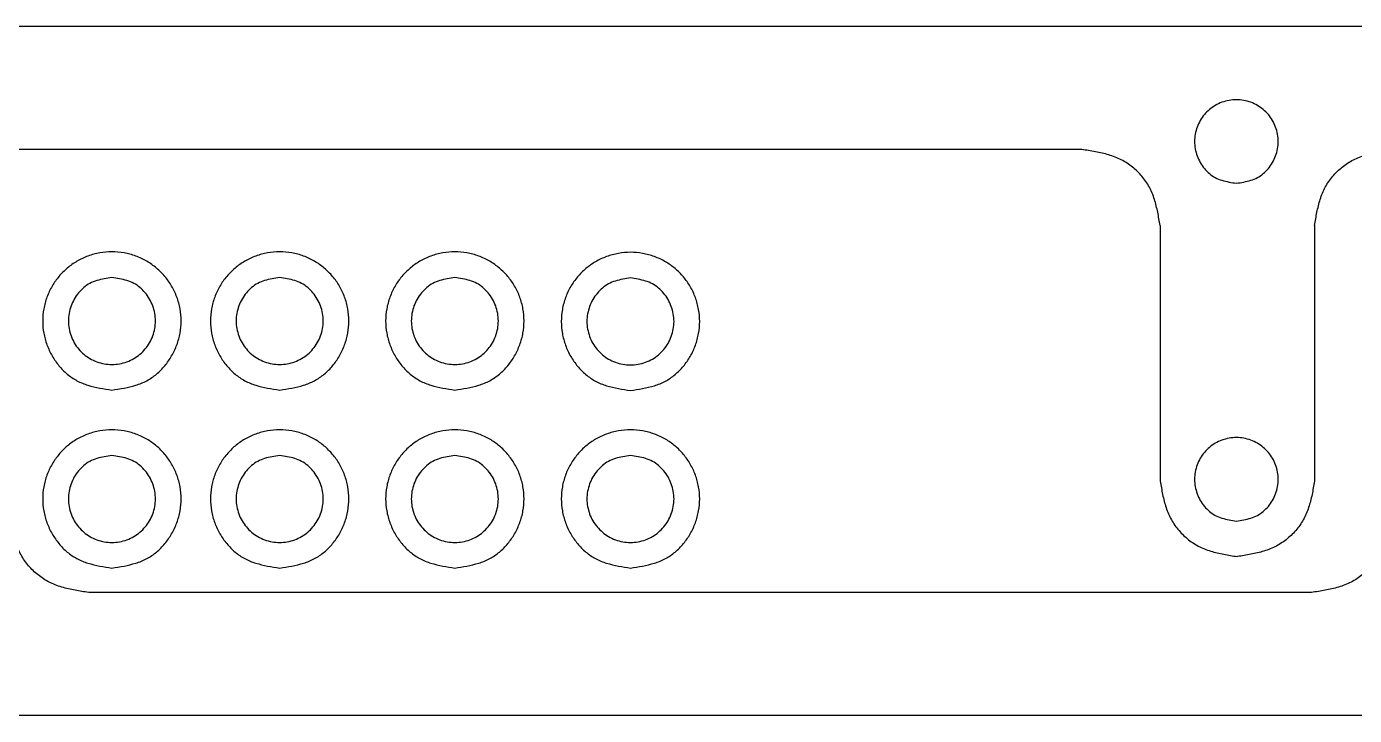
# Model space of a CAD drawing. Extents: x 7 to 258, y 12 to 200.
# Drawn here: x 35.07 to 77.48, y 92.76 to 114.79 of the extents above; entities that cross this region are included whole.
import ezdxf

# ---------------------------------------------------------------- set-up
doc = ezdxf.new("R2010")
doc.units = 0
doc.layers.add('spacers', color=7, linetype='CONTINUOUS')

msp = doc.modelspace()

# ---------------------------------------------------------------- linework, layer by layer
at = {"layer": 'spacers', "color": 7}
for points in [[(88.574124, 114.787144), (9.846869, 114.787144)], [(68.770562, 110.855828), (29.717599, 110.855828)], [(71.270571, 108.422694), (71.270571, 100.311548)], [(76.208472, 108.422694), (76.208472, 100.311548)], [(37.795954, 103.16398), (37.795954, 103.16398)], [(43.154831, 103.16398), (43.154831, 103.16398)], [(48.748682, 103.16398), (48.748682, 103.16398)], [(54.358088, 103.148426), (54.358088, 103.148426)], [(37.795954, 97.475424), (37.795954, 97.475424)], [(43.154831, 97.475424), (43.154831, 97.475424)], [(48.748679, 97.475424), (48.748679, 97.475424)], [(54.358086, 97.475424), (54.358086, 97.475424)], [(76.10834, 96.693905), (37.055377, 96.693905)], [(95.911901, 92.762586), (17.184647, 92.762586)]]:
    msp.add_lwpolyline(points, dxfattribs=at)
at = {"layer": 'spacers', "color": 3}
for points in [[(73.70848, 109.776681), (73.70848, 109.776681)], [(37.795954, 106.764624), (37.795954, 106.764624)], [(43.154831, 106.764624), (43.154831, 106.764624)], [(48.748682, 106.764624), (48.748682, 106.764624)], [(54.358088, 106.749077), (54.358088, 106.749077)], [(37.795954, 101.076071), (37.795954, 101.076071)], [(43.154831, 101.076071), (43.154831, 101.076071)], [(48.748679, 101.076071), (48.748679, 101.076071)], [(54.358086, 101.076071), (54.358086, 101.076071)], [(73.708491, 98.976445), (73.708491, 98.976445)]]:
    msp.add_lwpolyline(points, dxfattribs=at)
for points, knots in [([(73.70848, 109.776681), (73.630268, 109.788872), (73.47509, 109.813062), (73.246938, 109.865423), (73.031987, 109.950585), (72.842708, 110.081077), (72.681788, 110.244693), (72.549024, 110.436253), (72.449508, 110.649148), (72.387568, 110.877102), (72.366294, 111.111958), (72.387601, 111.346976), (72.449265, 111.575019), (72.548511, 111.787025), (72.682225, 111.976098), (72.844226, 112.138058), (73.033206, 112.271699), (73.245026, 112.370986), (73.473073, 112.432694), (73.70848, 112.453957), (73.943886, 112.432694), (74.171933, 112.370986), (74.383752, 112.271698), (74.572731, 112.138059), (74.734733, 111.976099), (74.868446, 111.787026), (74.967692, 111.575019), (75.029357, 111.346975), (75.050663, 111.111956), (75.02939, 110.877101), (74.967451, 110.649148), (74.867932, 110.436254), (74.735171, 110.244693), (74.57425, 110.081077), (74.384971, 109.950586), (74.170021, 109.865422), (73.94187, 109.813062), (73.786692, 109.788872), (73.70848, 109.776681)], [0, 0, 0, 0, 0.237447, 0.471115, 0.701095, 0.926358, 1.155463, 1.386082, 1.62229, 1.857038, 2.091235, 2.325974, 2.561248, 2.796471, 3.024515, 3.25252, 3.480457, 3.715454, 3.950619, 4.185713, 4.420806, 4.655971, 4.890967, 5.118904, 5.346908, 5.574953, 5.810176, 6.045451, 6.280191, 6.514387, 6.749134, 6.985342, 7.21596, 7.445066, 7.67033, 7.900307, 8.133975, 8.371422, 8.371422, 8.371422, 8.371422]), ([(37.795954, 106.764624), (37.877404, 106.751928), (38.039009, 106.726737), (38.276609, 106.672208), (38.500459, 106.58352), (38.697577, 106.447625), (38.86516, 106.277235), (39.003418, 106.077742), (39.107058, 105.856035), (39.171561, 105.618644), (39.193718, 105.374065), (39.171528, 105.129313), (39.10731, 104.891824), (39.003954, 104.671037), (38.864705, 104.474131), (38.695995, 104.305462), (38.49919, 104.166287), (38.2786, 104.062887), (38.041108, 103.998626), (37.795954, 103.976483), (37.550798, 103.998626), (37.313306, 104.062887), (37.092714, 104.166286), (36.89591, 104.305462), (36.727201, 104.474132), (36.58795, 104.671036), (36.484594, 104.891824), (36.420374, 105.129314), (36.398187, 105.374066), (36.420342, 105.618645), (36.484847, 105.856035), (36.588486, 106.077743), (36.726746, 106.277234), (36.894329, 106.447625), (37.091447, 106.583519), (37.315298, 106.672208), (37.552898, 106.726737), (37.714503, 106.751928), (37.795954, 106.764624)], [0, 0, 0, 0, 0.247281, 0.490625, 0.730126, 0.964717, 1.203309, 1.443476, 1.689462, 1.933928, 2.177821, 2.422283, 2.667302, 2.912268, 3.149757, 3.387205, 3.624581, 3.869308, 4.114212, 4.359041, 4.603871, 4.848774, 5.093503, 5.33088, 5.568326, 5.805817, 6.050782, 6.295802, 6.540266, 6.784158, 7.028623, 7.274609, 7.514776, 7.753369, 7.987961, 8.227462, 8.470806, 8.718087, 8.718087, 8.718087, 8.718087]), ([(43.154831, 106.764624), (43.236282, 106.751928), (43.397887, 106.726737), (43.635487, 106.672208), (43.859338, 106.583519), (44.056456, 106.447625), (44.22404, 106.277234), (44.362299, 106.077742), (44.46594, 105.856035), (44.530444, 105.618644), (44.552598, 105.374065), (44.530411, 105.129313), (44.466191, 104.891824), (44.362835, 104.671036), (44.223584, 104.474132), (44.054874, 104.305461), (43.858068, 104.166287), (43.637478, 104.062887), (43.399986, 103.998626), (43.154831, 103.976483), (42.909676, 103.998626), (42.672184, 104.062887), (42.451592, 104.166286), (42.254787, 104.305462), (42.086079, 104.474132), (41.946828, 104.671036), (41.843472, 104.891824), (41.779252, 105.129313), (41.757064, 105.374065), (41.779221, 105.618644), (41.843725, 105.856035), (41.947363, 106.077743), (42.085624, 106.277234), (42.253207, 106.447624), (42.450323, 106.583521), (42.674175, 106.672208), (42.911775, 106.726737), (43.07338, 106.751928), (43.154831, 106.764624)], [0, 0, 0, 0, 0.247281, 0.490625, 0.730126, 0.964718, 1.203311, 1.443478, 1.689464, 1.93393, 2.177823, 2.422285, 2.667305, 2.91227, 3.149761, 3.387208, 3.624586, 3.869313, 4.114216, 4.359046, 4.603875, 4.848779, 5.093508, 5.330884, 5.568331, 5.805821, 6.050787, 6.295806, 6.540268, 6.784162, 7.028627, 7.274613, 7.514781, 7.753373, 7.987962, 8.227465, 8.47081, 8.718091, 8.718091, 8.718091, 8.718091]), ([(48.748682, 106.764624), (48.830133, 106.751928), (48.991738, 106.726737), (49.229337, 106.672208), (49.453188, 106.58352), (49.650306, 106.447624), (49.817889, 106.277234), (49.95615, 106.077743), (50.059788, 105.856035), (50.124292, 105.618644), (50.146449, 105.374065), (50.124259, 105.129313), (50.060041, 104.891824), (49.956685, 104.671036), (49.817435, 104.474132), (49.648726, 104.305462), (49.451921, 104.166286), (49.231329, 104.062887), (48.993837, 103.998626), (48.748682, 103.976483), (48.503527, 103.998626), (48.266036, 104.062887), (48.045445, 104.166287), (47.848639, 104.305461), (47.679929, 104.474132), (47.540679, 104.671036), (47.437323, 104.891824), (47.373105, 105.129313), (47.350915, 105.374065), (47.373071, 105.618644), (47.437574, 105.856035), (47.541214, 106.077743), (47.679474, 106.277234), (47.847056, 106.447625), (48.044174, 106.58352), (48.268026, 106.672208), (48.505626, 106.726737), (48.667231, 106.751928), (48.748682, 106.764624)], [0, 0, 0, 0, 0.247281, 0.490625, 0.730126, 0.964717, 1.20331, 1.443477, 1.689463, 1.933929, 2.177822, 2.422285, 2.667304, 2.912269, 3.14976, 3.387206, 3.624582, 3.869311, 4.114215, 4.359045, 4.603874, 4.848777, 5.093505, 5.330882, 5.56833, 5.80582, 6.050785, 6.295805, 6.540267, 6.78416, 7.028626, 7.274612, 7.514779, 7.753371, 7.987962, 8.227464, 8.470809, 8.71809, 8.71809, 8.71809, 8.71809]), ([(54.358088, 106.749077), (54.439539, 106.73638), (54.601144, 106.711187), (54.838744, 106.656657), (55.062594, 106.567966), (55.259714, 106.432071), (55.427297, 106.261678), (55.565557, 106.062183), (55.669197, 105.84047), (55.733703, 105.603072), (55.755855, 105.35849), (55.733666, 105.113741), (55.669447, 104.876258), (55.566091, 104.655476), (55.426841, 104.458575), (55.258132, 104.289908), (55.061328, 104.150732), (54.840735, 104.047336), (54.603244, 103.983075), (54.358088, 103.960933), (54.112934, 103.983075), (53.875443, 104.047336), (53.654851, 104.150733), (53.458046, 104.289907), (53.289336, 104.458575), (53.150086, 104.655476), (53.046731, 104.876259), (52.982511, 105.113742), (52.960322, 105.358492), (52.982474, 105.603073), (53.04698, 105.84047), (53.15062, 106.062183), (53.28888, 106.261678), (53.456463, 106.432071), (53.653583, 106.567966), (53.877433, 106.656657), (54.115033, 106.711187), (54.276638, 106.73638), (54.358088, 106.749077)], [0, 0, 0, 0, 0.247282, 0.490626, 0.730127, 0.96472, 1.203314, 1.443483, 1.689476, 1.933949, 2.177848, 2.422304, 2.667316, 2.912276, 3.149764, 3.387209, 3.624585, 3.869313, 4.114217, 4.359046, 4.603876, 4.848779, 5.093505, 5.330882, 5.568328, 5.805816, 6.050776, 6.295789, 6.540247, 6.784144, 7.028616, 7.274609, 7.514778, 7.753372, 7.987965, 8.227467, 8.470811, 8.718092, 8.718092, 8.718092, 8.718092]), ([(73.708491, 98.976445), (73.630279, 98.988638), (73.475098, 99.012829), (73.246944, 99.06519), (73.031991, 99.150352), (72.84271, 99.280845), (72.681789, 99.44446), (72.549025, 99.636021), (72.449506, 99.848916), (72.387565, 100.07687), (72.366291, 100.311725), (72.387599, 100.546744), (72.449265, 100.774787), (72.548511, 100.986793), (72.682225, 101.175867), (72.844228, 101.337827), (73.03321, 101.471467), (73.245031, 101.570755), (73.473082, 101.632462), (73.708489, 101.653724), (73.943894, 101.632459), (74.171938, 101.570753), (74.383755, 101.471466), (74.572732, 101.337826), (74.734731, 101.175865), (74.868447, 100.986794), (74.96769, 100.774786), (75.029356, 100.546744), (75.050663, 100.311725), (75.029389, 100.07687), (74.96745, 99.848916), (74.867933, 99.636021), (74.735169, 99.444462), (74.574251, 99.280846), (74.384973, 99.150353), (74.170026, 99.06519), (73.941878, 99.012829), (73.786702, 98.988638), (73.708491, 98.976445)], [0, 0, 0, 0, 0.237451, 0.471121, 0.701103, 0.926367, 1.155474, 1.386093, 1.622301, 1.857049, 2.091247, 2.325986, 2.56126, 2.796483, 3.024529, 3.252534, 3.480472, 3.715472, 3.950639, 4.185736, 4.420826, 4.655987, 4.890981, 5.118917, 5.34692, 5.574965, 5.810187, 6.045461, 6.2802, 6.514398, 6.749146, 6.985354, 7.215971, 7.445077, 7.670338, 7.900315, 8.133979, 8.371423, 8.371423, 8.371423, 8.371423]), ([(37.795954, 101.076071), (37.877404, 101.063374), (38.039009, 101.038182), (38.276609, 100.983652), (38.500459, 100.894961), (38.697577, 100.759065), (38.865161, 100.588673), (39.003419, 100.389177), (39.107059, 100.167464), (39.171563, 99.930068), (39.193718, 99.685486), (39.171527, 99.440737), (39.107309, 99.203253), (39.003953, 98.982471), (38.864705, 98.785569), (38.695995, 98.616903), (38.499191, 98.477728), (38.278599, 98.374331), (38.041108, 98.31007), (37.795954, 98.287928), (37.550799, 98.310068), (37.313308, 98.37433), (37.092716, 98.477728), (36.895911, 98.616902), (36.727201, 98.78557), (36.587951, 98.982471), (36.484596, 99.203254), (36.420376, 99.440736), (36.398187, 99.685486), (36.42034, 99.930068), (36.484845, 100.167464), (36.588485, 100.389177), (36.726745, 100.588672), (36.894327, 100.759065), (37.091446, 100.894962), (37.315297, 100.983651), (37.552897, 101.038182), (37.714503, 101.063374), (37.795954, 101.076071)], [0, 0, 0, 0, 0.247282, 0.490626, 0.730127, 0.964719, 1.203313, 1.443481, 1.689474, 1.933946, 2.177843, 2.422301, 2.667314, 2.912273, 3.149761, 3.387207, 3.624583, 3.869309, 4.114212, 4.359041, 4.603871, 4.848774, 5.093501, 5.330878, 5.568324, 5.805812, 6.050771, 6.295784, 6.540242, 6.784139, 7.028612, 7.274604, 7.514773, 7.753367, 7.987958, 8.227462, 8.470806, 8.718088, 8.718088, 8.718088, 8.718088]), ([(43.154831, 101.076071), (43.236282, 101.063374), (43.397887, 101.038182), (43.635487, 100.983652), (43.859337, 100.89496), (44.056457, 100.759066), (44.22404, 100.588672), (44.3623, 100.389177), (44.46594, 100.167464), (44.530445, 99.930068), (44.552598, 99.685486), (44.530409, 99.440737), (44.46619, 99.203253), (44.362834, 98.982471), (44.223584, 98.78557), (44.054874, 98.616902), (43.858069, 98.477728), (43.637477, 98.37433), (43.399986, 98.31007), (43.154831, 98.287928), (42.909677, 98.31007), (42.672186, 98.374331), (42.451594, 98.477728), (42.25479, 98.616903), (42.08608, 98.78557), (41.946829, 98.982471), (41.843473, 99.203253), (41.779255, 99.440737), (41.757065, 99.685486), (41.779218, 99.930068), (41.843723, 100.167464), (41.947363, 100.389177), (42.085623, 100.588672), (42.253206, 100.759066), (42.450326, 100.89496), (42.674176, 100.983652), (42.911776, 101.038182), (43.07338, 101.063374), (43.154831, 101.076071)], [0, 0, 0, 0, 0.247282, 0.490626, 0.730127, 0.96472, 1.203314, 1.443483, 1.689476, 1.933948, 2.177845, 2.422303, 2.667316, 2.912276, 3.149764, 3.38721, 3.624587, 3.869314, 4.114217, 4.359046, 4.603876, 4.848778, 5.093505, 5.330881, 5.568327, 5.805816, 6.050775, 6.295788, 6.540246, 6.784143, 7.028616, 7.274608, 7.514777, 7.753371, 7.987964, 8.227466, 8.47081, 8.718092, 8.718092, 8.718092, 8.718092]), ([(48.748679, 101.076071), (48.83013, 101.063374), (48.991735, 101.038182), (49.229335, 100.983652), (49.453185, 100.89496), (49.650304, 100.759066), (49.817887, 100.588672), (49.956148, 100.389177), (50.059787, 100.167464), (50.124291, 99.930068), (50.146446, 99.685486), (50.124257, 99.440737), (50.060038, 99.203253), (49.956681, 98.982471), (49.817431, 98.78557), (49.648722, 98.616902), (49.451916, 98.477728), (49.231325, 98.37433), (48.993834, 98.31007), (48.748679, 98.287928), (48.503524, 98.31007), (48.266032, 98.374331), (48.04544, 98.477727), (47.848636, 98.616903), (47.679927, 98.78557), (47.540677, 98.982471), (47.437321, 99.203253), (47.373103, 99.440737), (47.350912, 99.685486), (47.373065, 99.930068), (47.43757, 100.167464), (47.541211, 100.389177), (47.679471, 100.588672), (47.847054, 100.759066), (48.044173, 100.89496), (48.268024, 100.983652), (48.505623, 101.038182), (48.667228, 101.063374), (48.748679, 101.076071)], [0, 0, 0, 0, 0.247282, 0.490626, 0.730127, 0.96472, 1.203314, 1.443483, 1.689476, 1.933948, 2.177845, 2.422303, 2.667316, 2.912276, 3.149764, 3.38721, 3.624587, 3.869313, 4.114216, 4.359046, 4.603875, 4.848779, 5.093507, 5.330883, 5.568328, 5.805816, 6.050776, 6.295789, 6.540246, 6.784144, 7.028616, 7.274609, 7.514778, 7.753372, 7.987964, 8.227466, 8.47081, 8.718092, 8.718092, 8.718092, 8.718092]), ([(54.358086, 101.076071), (54.439537, 101.063374), (54.601141, 101.038182), (54.838741, 100.983652), (55.062591, 100.89496), (55.259711, 100.759066), (55.427294, 100.588672), (55.565554, 100.389177), (55.669194, 100.167464), (55.733699, 99.930068), (55.755853, 99.685486), (55.733661, 99.440737), (55.669442, 99.203254), (55.566088, 98.982471), (55.426838, 98.78557), (55.258128, 98.616902), (55.061323, 98.477728), (54.840731, 98.37433), (54.60324, 98.31007), (54.358086, 98.287928), (54.112931, 98.31007), (53.87544, 98.37433), (53.654848, 98.477728), (53.458043, 98.616902), (53.289333, 98.78557), (53.150083, 98.982471), (53.046727, 99.203253), (52.982508, 99.440737), (52.960319, 99.685486), (52.982472, 99.930068), (53.046977, 100.167464), (53.150617, 100.389177), (53.288877, 100.588672), (53.456459, 100.759065), (53.653578, 100.894962), (53.877429, 100.983651), (54.115029, 101.038182), (54.276635, 101.063374), (54.358086, 101.076071)], [0, 0, 0, 0, 0.247282, 0.490626, 0.730127, 0.96472, 1.203314, 1.443483, 1.689476, 1.933948, 2.177845, 2.422303, 2.667316, 2.912275, 3.149764, 3.387209, 3.624587, 3.869313, 4.114216, 4.359045, 4.603875, 4.848778, 5.093504, 5.330881, 5.568327, 5.805815, 6.050775, 6.295788, 6.540246, 6.784143, 7.028616, 7.274608, 7.514777, 7.753371, 7.987962, 8.227465, 8.47081, 8.718092, 8.718092, 8.718092, 8.718092])]:
    msp.add_open_spline(points, degree=3, knots=knots, dxfattribs=at)
at = {"layer": 'spacers', "color": 7}
for points, knots in [([(71.270571, 108.422694), (71.247628, 108.564994), (71.20204, 108.847738), (71.103846, 109.264282), (70.94448, 109.659285), (70.701761, 110.009145), (70.396992, 110.304596), (70.037566, 110.540007), (69.63319, 110.695406), (69.205665, 110.79057), (68.916143, 110.833993), (68.770562, 110.855828)], [0, 0, 0, 0, 0.432377, 0.859115, 1.28167, 1.701796, 2.126585, 2.548041, 2.981605, 3.418227, 3.859819, 3.859819, 3.859819, 3.859819]), ([(76.208472, 108.422694), (76.231416, 108.564994), (76.277004, 108.847738), (76.375197, 109.264282), (76.534563, 109.659285), (76.777283, 110.009145), (77.082053, 110.304596), (77.441478, 110.540008), (77.845854, 110.695406), (78.273378, 110.79057), (78.562901, 110.833993), (78.708481, 110.855828)], [0, 0, 0, 0, 0.432377, 0.859115, 1.28167, 1.701796, 2.126586, 2.54804, 2.981605, 3.418226, 3.859819, 3.859819, 3.859819, 3.859819]), ([(37.795954, 103.16398), (37.666472, 103.184163), (37.40957, 103.224209), (37.03186, 103.310896), (36.676007, 103.451885), (36.36265, 103.667917), (36.096245, 103.938788), (35.876453, 104.25592), (35.7117, 104.608372), (35.609159, 104.985753), (35.57394, 105.374559), (35.609213, 105.763635), (35.7113, 106.141162), (35.875604, 106.49214), (36.096969, 106.805152), (36.365166, 107.073279), (36.678025, 107.29452), (37.028697, 107.458888), (37.406234, 107.561043), (37.795953, 107.596243), (38.185672, 107.561041), (38.563208, 107.458888), (38.91388, 107.294521), (39.226738, 107.073278), (39.494934, 106.805152), (39.716302, 106.492142), (39.880603, 106.141163), (39.982691, 105.763636), (40.017965, 105.374559), (39.982746, 104.985753), (39.880204, 104.608372), (39.715451, 104.25592), (39.49566, 103.938788), (39.229255, 103.667917), (38.915898, 103.451886), (38.560045, 103.310896), (38.182336, 103.22421), (37.925435, 103.184163), (37.795954, 103.16398)], [0, 0, 0, 0, 0.393101, 0.779942, 1.160677, 1.533605, 1.912894, 2.294688, 2.685734, 3.074364, 3.46208, 3.850694, 4.240191, 4.629603, 5.007137, 5.3846, 5.761952, 6.150993, 6.540313, 6.929515, 7.318716, 7.708034, 8.097074, 8.474427, 8.85189, 9.229421, 9.618834, 10.008332, 10.396946, 10.784663, 11.173292, 11.564338, 11.946132, 12.325421, 12.69835, 13.079083, 13.465925, 13.859024, 13.859024, 13.859024, 13.859024]), ([(43.154831, 103.16398), (43.02535, 103.184163), (42.768448, 103.224209), (42.390738, 103.310896), (42.034885, 103.451885), (41.721529, 103.667918), (41.455123, 103.938788), (41.235331, 104.25592), (41.070578, 104.608372), (40.968037, 104.985753), (40.932817, 105.374559), (40.968092, 105.763636), (41.070179, 106.141162), (41.234482, 106.49214), (41.455847, 106.805152), (41.724044, 107.073279), (42.036903, 107.29452), (42.387574, 107.458888), (42.765111, 107.561043), (43.154831, 107.596243), (43.544551, 107.561041), (43.922088, 107.458888), (44.272761, 107.294521), (44.585618, 107.073278), (44.853815, 106.805152), (45.075182, 106.492142), (45.239483, 106.141163), (45.341571, 105.763637), (45.376845, 105.374561), (45.341626, 104.985755), (45.239084, 104.608372), (45.074328, 104.255921), (44.854539, 103.938787), (44.588134, 103.667918), (44.274778, 103.451885), (43.918924, 103.310896), (43.541214, 103.22421), (43.284313, 103.184163), (43.154831, 103.16398)], [0, 0, 0, 0, 0.393101, 0.779942, 1.160677, 1.533604, 1.912894, 2.294688, 2.685734, 3.074363, 3.46208, 3.850694, 4.240191, 4.629602, 5.007136, 5.3846, 5.761952, 6.150992, 6.540311, 6.929514, 7.318716, 7.708036, 8.097076, 8.474429, 8.851892, 9.229424, 9.618836, 10.008334, 10.396946, 10.784664, 11.173294, 11.564342, 11.946135, 12.325424, 12.698351, 13.079087, 13.465928, 13.859028, 13.859028, 13.859028, 13.859028]), ([(48.748682, 103.16398), (48.6192, 103.184163), (48.362298, 103.224209), (47.984589, 103.310896), (47.628735, 103.451885), (47.315378, 103.667917), (47.048973, 103.938788), (46.829182, 104.25592), (46.664429, 104.608372), (46.561887, 104.985753), (46.526668, 105.374559), (46.561942, 105.763636), (46.66403, 106.141162), (46.828332, 106.49214), (47.049698, 106.805152), (47.317894, 107.073279), (47.630753, 107.29452), (47.981425, 107.458888), (48.358962, 107.561043), (48.748682, 107.596243), (49.138401, 107.561041), (49.515937, 107.458888), (49.866609, 107.29452), (50.179468, 107.073278), (50.447665, 106.805153), (50.669029, 106.492141), (50.833333, 106.141164), (50.935422, 105.763637), (50.970696, 105.374561), (50.935477, 104.985755), (50.832935, 104.608372), (50.668179, 104.255921), (50.44839, 103.938787), (50.181984, 103.667917), (49.868626, 103.451886), (49.512773, 103.310895), (49.135064, 103.22421), (48.878163, 103.184163), (48.748682, 103.16398)], [0, 0, 0, 0, 0.393101, 0.779942, 1.160677, 1.533605, 1.912894, 2.294688, 2.685734, 3.074364, 3.46208, 3.850694, 4.240192, 4.629602, 5.007136, 5.3846, 5.761952, 6.150992, 6.540312, 6.929515, 7.318716, 7.708035, 8.097074, 8.474428, 8.851891, 9.229422, 9.618835, 10.008333, 10.396945, 10.784663, 11.173293, 11.564341, 11.946134, 12.325423, 12.698352, 13.079086, 13.465927, 13.859026, 13.859026, 13.859026, 13.859026]), ([(54.358088, 103.148426), (54.228607, 103.16861), (53.971705, 103.208656), (53.593995, 103.29534), (53.238142, 103.436329), (52.924785, 103.65236), (52.65838, 103.923228), (52.438587, 104.24036), (52.273833, 104.592813), (52.171291, 104.970199), (52.136075, 105.359007), (52.171348, 105.748085), (52.273437, 106.125612), (52.437738, 106.476592), (52.659105, 106.789602), (52.927301, 107.057727), (53.240159, 107.27897), (53.590832, 107.443338), (53.968369, 107.545493), (54.358088, 107.580693), (54.747808, 107.545493), (55.125345, 107.443338), (55.476017, 107.27897), (55.788875, 107.057727), (56.057072, 106.789602), (56.278436, 106.476591), (56.442739, 106.125613), (56.544826, 105.748087), (56.580102, 105.359009), (56.544886, 104.9702), (56.442343, 104.592813), (56.277586, 104.240361), (56.057796, 103.923228), (55.791391, 103.652359), (55.478034, 103.436329), (55.122181, 103.29534), (54.744471, 103.208656), (54.48757, 103.16861), (54.358088, 103.148426)], [0, 0, 0, 0, 0.3931, 0.779941, 1.160676, 1.533602, 1.912891, 2.294683, 2.685733, 3.074366, 3.462087, 3.850701, 4.240199, 4.629612, 5.007143, 5.384606, 5.761959, 6.151, 6.54032, 6.929521, 7.318723, 7.708043, 8.097084, 8.474436, 8.851898, 9.229429, 9.618842, 10.00834, 10.396952, 10.784675, 11.173309, 11.564359, 11.946151, 12.325439, 12.698365, 13.0791, 13.465942, 13.859041, 13.859041, 13.859041, 13.859041]), ([(37.795954, 97.475424), (37.666472, 97.495607), (37.409571, 97.535651), (37.031861, 97.622335), (36.676007, 97.763323), (36.36265, 97.979354), (36.096246, 98.250223), (35.876452, 98.567354), (35.711699, 98.919808), (35.609158, 99.297193), (35.573939, 99.686002), (35.609215, 100.07508), (35.711302, 100.452607), (35.875603, 100.803587), (36.09697, 101.116596), (36.365167, 101.384722), (36.678024, 101.605965), (37.028697, 101.770333), (37.406234, 101.872488), (37.795953, 101.907687), (38.185672, 101.872488), (38.563208, 101.770332), (38.91388, 101.605965), (39.226738, 101.384722), (39.494934, 101.116596), (39.716301, 100.803587), (39.880602, 100.452608), (39.982689, 100.075082), (40.017965, 99.686004), (39.982746, 99.297194), (39.880205, 98.919807), (39.715453, 98.567352), (39.495659, 98.250222), (39.229255, 97.979353), (38.915897, 97.763324), (38.560045, 97.622335), (38.182336, 97.535651), (37.925435, 97.495607), (37.795954, 97.475424)], [0, 0, 0, 0, 0.393099, 0.77994, 1.160675, 1.533602, 1.91289, 2.294682, 2.685732, 3.074365, 3.462086, 3.8507, 4.240198, 4.62961, 5.007142, 5.384605, 5.761958, 6.150998, 6.540317, 6.92952, 7.318721, 7.70804, 8.09708, 8.474432, 8.851895, 9.229427, 9.618839, 10.008336, 10.396949, 10.784672, 11.173306, 11.564358, 11.946148, 12.325436, 12.698363, 13.079096, 13.465937, 13.859035, 13.859035, 13.859035, 13.859035]), ([(43.154831, 97.475424), (43.02535, 97.495607), (42.768448, 97.535651), (42.390738, 97.622335), (42.034885, 97.763324), (41.721528, 97.979354), (41.455123, 98.250223), (41.23533, 98.567354), (41.070576, 98.919808), (40.968034, 99.297193), (40.932818, 99.686002), (40.968091, 100.07508), (41.07018, 100.452607), (41.234481, 100.803586), (41.455848, 101.116596), (41.724044, 101.384722), (42.036902, 101.605965), (42.387575, 101.770333), (42.765111, 101.872488), (43.154831, 101.907687), (43.544551, 101.872488), (43.922088, 101.770333), (44.27276, 101.605965), (44.585618, 101.384722), (44.853815, 101.116597), (45.075179, 100.803585), (45.239483, 100.452608), (45.341571, 100.075082), (45.376845, 99.686004), (45.341629, 99.297194), (45.239086, 98.919806), (45.07433, 98.567353), (44.854539, 98.25022), (44.588133, 97.979353), (44.274775, 97.763325), (43.918923, 97.622335), (43.541214, 97.535651), (43.284313, 97.495607), (43.154831, 97.475424)], [0, 0, 0, 0, 0.3931, 0.779941, 1.160675, 1.533602, 1.91289, 2.294683, 2.685732, 3.074365, 3.462086, 3.8507, 4.240199, 4.629611, 5.007143, 5.384606, 5.761958, 6.150998, 6.540318, 6.929521, 7.318722, 7.708042, 8.097083, 8.474436, 8.851898, 9.229429, 9.618841, 10.008339, 10.396952, 10.784675, 11.173309, 11.564362, 11.946153, 12.32544, 12.698368, 13.079101, 13.465942, 13.85904, 13.85904, 13.85904, 13.85904]), ([(48.748679, 97.475424), (48.619197, 97.495607), (48.362296, 97.535651), (47.984586, 97.622334), (47.628733, 97.76332), (47.315377, 97.97935), (47.048972, 98.250216), (46.829177, 98.567343), (46.664426, 98.919793), (46.561884, 99.297173), (46.526666, 99.68598), (46.561937, 100.07506), (46.664025, 100.452593), (46.828328, 100.803576), (47.049694, 101.116591), (47.317892, 101.384719), (47.630749, 101.605965), (47.981423, 101.770332), (48.35896, 101.872488), (48.748679, 101.907687), (49.138399, 101.872488), (49.515936, 101.770332), (49.866609, 101.605965), (50.179466, 101.38472), (50.447662, 101.116592), (50.669027, 100.803576), (50.833332, 100.452593), (50.935419, 100.075059), (50.970693, 99.685979), (50.935472, 99.297172), (50.832931, 98.919793), (50.668176, 98.567346), (50.448386, 98.250216), (50.18198, 97.97935), (49.868623, 97.763321), (49.51277, 97.622334), (49.135061, 97.535651), (48.87816, 97.495607), (48.748679, 97.475424)], [0, 0, 0, 0, 0.3931, 0.779941, 1.160674, 1.5336, 1.912887, 2.294675, 2.685721, 3.074349, 3.462065, 3.850684, 4.240188, 4.629606, 5.00714, 5.384605, 5.76196, 6.151, 6.540321, 6.929522, 7.318725, 7.708044, 8.097085, 8.474438, 8.851903, 9.229436, 9.618855, 10.00836, 10.396981, 10.784695, 11.173322, 11.564366, 11.946155, 12.325442, 12.69837, 13.079102, 13.465943, 13.859041, 13.859041, 13.859041, 13.859041]), ([(54.358086, 97.475424), (54.228604, 97.495607), (53.971702, 97.535651), (53.593992, 97.622335), (53.238139, 97.763324), (52.924783, 97.979354), (52.658378, 98.250223), (52.438584, 98.567354), (52.273831, 98.919808), (52.17129, 99.297193), (52.136071, 99.686002), (52.171348, 100.07508), (52.273434, 100.452607), (52.437735, 100.803587), (52.659102, 101.116596), (52.927299, 101.384722), (53.240156, 101.605965), (53.590829, 101.770333), (53.968366, 101.872488), (54.358085, 101.907687), (54.747805, 101.872488), (55.125342, 101.770333), (55.476015, 101.605965), (55.788873, 101.384722), (56.057069, 101.116596), (56.278436, 100.803587), (56.442737, 100.452608), (56.544826, 100.075082), (56.580099, 99.686004), (56.544881, 99.297194), (56.44234, 98.919806), (56.277584, 98.567353), (56.057793, 98.25022), (55.791387, 97.979353), (55.478029, 97.763325), (55.122177, 97.622335), (54.744468, 97.535651), (54.487567, 97.495607), (54.358086, 97.475424)], [0, 0, 0, 0, 0.3931, 0.779941, 1.160675, 1.533602, 1.91289, 2.294683, 2.685732, 3.074365, 3.462086, 3.8507, 4.240198, 4.62961, 5.007142, 5.384605, 5.761958, 6.150998, 6.540317, 6.92952, 7.318722, 7.708042, 8.097083, 8.474435, 8.851898, 9.22943, 9.618842, 10.008339, 10.396952, 10.784675, 11.173309, 11.564362, 11.946152, 12.32544, 12.698367, 13.079101, 13.465941, 13.85904, 13.85904, 13.85904, 13.85904]), ([(71.270571, 100.311548), (71.29315, 100.16769), (71.338036, 99.881708), (71.435191, 99.459912), (71.592935, 99.060159), (71.832381, 98.705126), (72.133099, 98.404408), (72.488134, 98.164961), (72.88789, 98.007216), (73.309691, 97.91006), (73.595676, 97.865176), (73.739536, 97.842598)], [0, 0, 0, 0, 0.436825, 0.868378, 1.296335, 1.717935, 2.143527, 2.565126, 2.993088, 3.424646, 3.861475, 3.861475, 3.861475, 3.861475]), ([(76.208472, 100.311548), (76.185893, 100.16769), (76.141008, 99.881709), (76.043852, 99.459913), (75.886112, 99.060159), (75.646666, 98.705126), (75.34595, 98.404408), (74.990919, 98.164961), (74.591168, 98.007218), (74.169374, 97.910062), (73.883394, 97.865177), (73.739536, 97.842598)], [0, 0, 0, 0, 0.436824, 0.868377, 1.296334, 1.717933, 2.143524, 2.565121, 2.993077, 3.424629, 3.861451, 3.861451, 3.861451, 3.861451]), ([(37.055377, 96.693905), (36.909797, 96.715739), (36.620276, 96.759161), (36.192753, 96.854326), (35.78838, 97.009727), (35.428953, 97.245134), (35.124186, 97.540586), (34.881467, 97.890445), (34.722101, 98.285448), (34.623908, 98.701993), (34.57832, 98.984736), (34.555376, 99.127036)], [0, 0, 0, 0, 0.44159, 0.878211, 1.311773, 1.733227, 2.158015, 2.57814, 3.000695, 3.427433, 3.85981, 3.85981, 3.85981, 3.85981]), ([(78.608349, 99.127036), (78.585405, 98.984736), (78.539818, 98.701993), (78.441624, 98.285448), (78.282258, 97.890445), (78.039538, 97.540585), (77.734769, 97.245135), (77.375343, 97.009723), (76.970967, 96.854324), (76.543443, 96.759161), (76.25392, 96.715739), (76.10834, 96.693905)], [0, 0, 0, 0, 0.432377, 0.859115, 1.28167, 1.701796, 2.126586, 2.54804, 2.981605, 3.418226, 3.859818, 3.859818, 3.859818, 3.859818])]:
    msp.add_open_spline(points, degree=3, knots=knots, dxfattribs=at)

doc.saveas('drawing.dxf')
